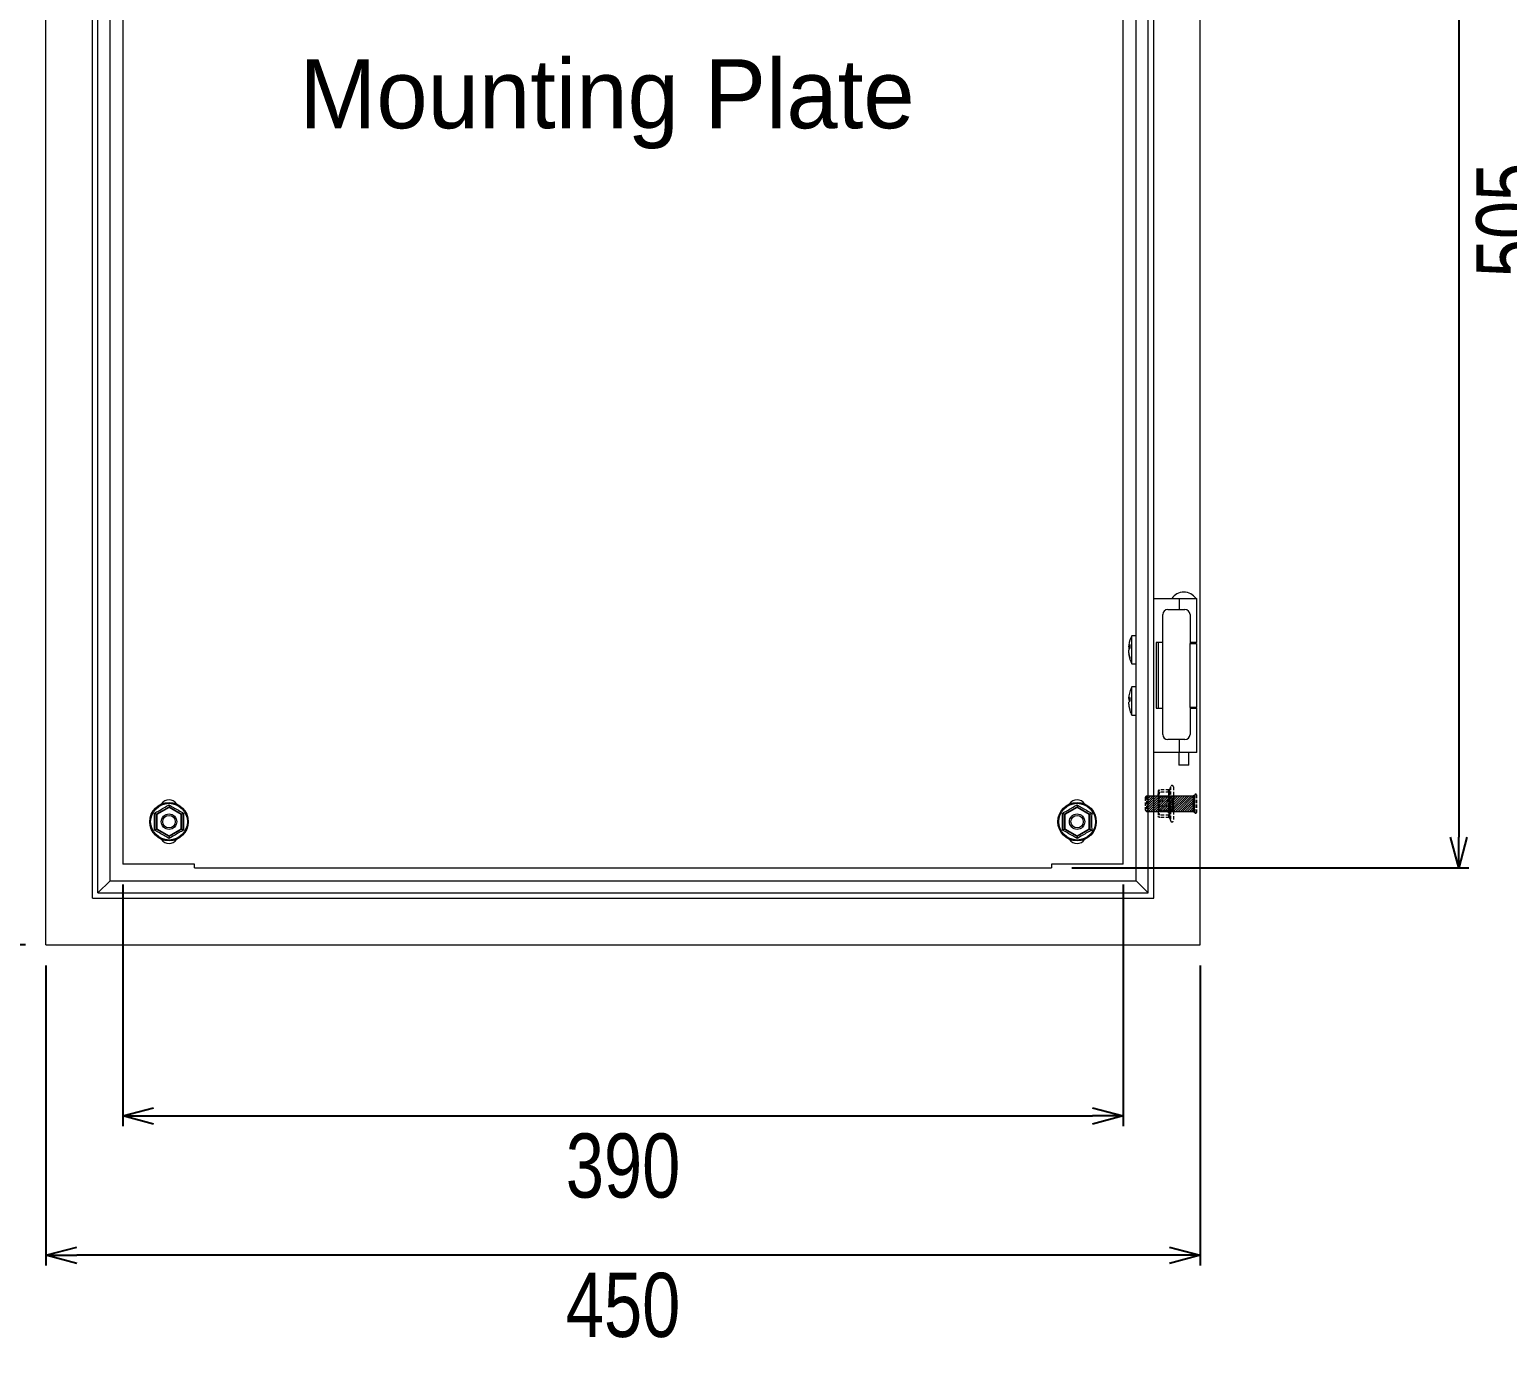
# Model space of a CAD drawing. Header units: millimetres. Extents: x 2216 to 5301, y 1125 to 3316.
# Drawn here: x 3744 to 4320, y 2257 to 2771 of the extents above; entities that cross this region are included whole.
import ezdxf

# ---------------------------------------------------------------- set-up
doc = ezdxf.new("R2010")
doc.units = ezdxf.units.MM
doc.linetypes.add('HIDDEN', pattern=[1.905, 1.27, -0.635])
for name, color, linetype in [('AMLAYER_BENDLINE_BACK', 1, 'HIDDEN'), ('BUSBAR', 3, 'Continuous'), ('GR1-1', 3, 'Continuous')]:
    doc.layers.add(name, color=color, linetype=linetype)
doc.styles.add('ISOCP', font='angsau.ttf', dxfattribs={"height": 40})
doc.styles.add('TAMCO', font='cordia.shx', dxfattribs={"width": 0.8, "height": 25})
doc.dimstyles.new('TAMCO', dxfattribs={"dimtxt": 25, "dimasz": 12, "dimexe": 4, "dimexo": 8, "dimgap": 7, "dimtad": 2, "dimdec": 1, "dimdsep": 46, "dimtxsty": 'TAMCO', "dimblk": 'OPEN30', "dimcen": 2.5, "dimclrd": 4, "dimclre": 4, "dimclrt": 3, "dimadec": 0, "dimazin": 0, "dimtfac": 1, "dimtdec": 1, "dimtmove": 0, "dimatfit": 3, "dimldrblk": 'OPEN30', "dimfxl": 0, "dimarcsym": 0})

# ---------------------------------------------------------------- blocks, each defined once
blk = doc.blocks.new('_Open30')
at = {"color": 0, "linetype": 'ByBlock', "lineweight": -2}
for p, q in [((-1, 0.268), (0, 0)), ((0, 0), (-1, -0.268)), ((0, 0), (-1, 0))]:
    blk.add_line(p, q, dxfattribs=at)
blk = doc.blocks.new('*D39')
at = {"color": 4, "linetype": 'ByBlock', "lineweight": -2}
for p, q in [((3780.31, 2437.74), (3780.31, 2343.53)), ((4170.31, 2437.74), (4170.31, 2343.53)), ((3792.31, 2347.53), (4158.31, 2347.53))]:
    blk.add_line(p, q, dxfattribs=at)
at = {"layer": 'DEFPOINTS', "color": 0, "linetype": 'ByBlock'}
for p in [(3780.31, 2445.74), (4170.31, 2445.74), (4170.31, 2347.53)]:
    blk.add_point(p, dxfattribs=at)
at = {"color": 4, "linetype": 'ByBlock', "lineweight": -2, "xscale": 12, "yscale": 12, "zscale": 12, "rotation": 180}
blk.add_blockref('_Open30', (3780.31, 2347.53), dxfattribs=at)
at = {"color": 4, "linetype": 'ByBlock', "lineweight": -2, "xscale": 12, "yscale": 12, "zscale": 12}
blk.add_blockref('_Open30', (4170.31, 2347.53), dxfattribs=at)
at = {"color": 3, "linetype": 'ByBlock', "lineweight": 9, "insert": (3975.31, 2328.03), "char_height": 25, "attachment_point": 5, "style": 'TAMCO'}
blk.add_mtext('390', dxfattribs=at)
blk = doc.blocks.new('*D40')
at = {"color": 4, "linetype": 'ByBlock', "lineweight": -2}
for p, q in [((4150.31, 2949.24), (4305.09, 2949.24)), ((4301.09, 2937.24), (4301.09, 2456.24)), ((4150.31, 2444.24), (4305.09, 2444.24))]:
    blk.add_line(p, q, dxfattribs=at)
at = {"layer": 'DEFPOINTS', "color": 0, "linetype": 'ByBlock'}
for p in [(4142.31, 2949.24), (4142.31, 2444.24), (4301.09, 2444.24)]:
    blk.add_point(p, dxfattribs=at)
at = {"color": 4, "linetype": 'ByBlock', "lineweight": -2, "xscale": 12, "yscale": 12, "zscale": 12}
for p, rotation in [((4301.09, 2949.24), 90), ((4301.09, 2444.24), 270)]:
    blk.add_blockref('_Open30', p, dxfattribs=dict(at, rotation=rotation))
at = {"color": 3, "linetype": 'ByBlock', "lineweight": 9, "insert": (4320.59, 2696.74), "char_height": 25, "attachment_point": 5, "rotation": 90, "style": 'TAMCO'}
blk.add_mtext('505', dxfattribs=at)
blk = doc.blocks.new('*D44')
at = {"layer": 'BUSBAR', "color": 4, "lineweight": -2}
for p, q in [((3750.31, 2406.24), (3750.31, 2289.21)), ((4200.31, 2406.24), (4200.31, 2289.21)), ((4188.31, 2293.21), (3762.31, 2293.21))]:
    blk.add_line(p, q, dxfattribs=at)
at = {"layer": 'DEFPOINTS', "color": 0}
for p in [(3750.31, 2414.24), (4200.31, 2414.24), (3750.31, 2293.21)]:
    blk.add_point(p, dxfattribs=at)
at = {"layer": 'BUSBAR', "color": 4, "lineweight": -2, "xscale": 12, "yscale": 12, "zscale": 12, "rotation": 180}
blk.add_blockref('_Open30', (3750.31, 2293.21), dxfattribs=at)
at = {"layer": 'BUSBAR', "color": 4, "lineweight": -2, "xscale": 12, "yscale": 12, "zscale": 12}
blk.add_blockref('_Open30', (4200.31, 2293.21), dxfattribs=at)
at = {"layer": 'BUSBAR', "color": 3, "lineweight": 9, "insert": (3975.31, 2273.71), "char_height": 25, "attachment_point": 5, "style": 'TAMCO'}
blk.add_mtext('450', dxfattribs=at)
blk = doc.blocks.new('*D45')
at = {"layer": 'BUSBAR', "color": 4, "lineweight": -2}
for p, q in [((3742.31, 3014.24), (3641.28, 3014.24)), ((3645.28, 2426.24), (3645.28, 3002.24)), ((3742.31, 2414.24), (3641.28, 2414.24))]:
    blk.add_line(p, q, dxfattribs=at)
at = {"layer": 'DEFPOINTS', "color": 0}
for p in [(3645.28, 3014.24), (3750.31, 3014.24), (3750.31, 2414.24)]:
    blk.add_point(p, dxfattribs=at)
at = {"layer": 'BUSBAR', "color": 4, "lineweight": -2, "xscale": 12, "yscale": 12, "zscale": 12}
for p, rotation in [((3645.28, 3014.24), 90), ((3645.28, 2414.24), 270)]:
    blk.add_blockref('_Open30', p, dxfattribs=dict(at, rotation=rotation))
at = {"layer": 'BUSBAR', "color": 3, "lineweight": 9, "insert": (3625.78, 2714.24), "char_height": 25, "attachment_point": 5, "rotation": 90, "style": 'TAMCO'}
blk.add_mtext('600', dxfattribs=at)

msp = doc.modelspace()

# ---------------------------------------------------------------- hatches: boundary and pattern name
at = {"layer": 'AMLAYER_BENDLINE_BACK', "lineweight": 9}
h = msp.add_hatch(dxfattribs=at)
h.set_pattern_fill('ANSI31', color=1, scale=5, style=0)
h.set_pattern_definition([(45, (34971.27224, 8299.9836), (-0.441941738, 0.441941738), [])])
edge = h.paths.add_edge_path()
edge.add_line((4197.62, 2470.89), (4197.62, 2471.52))
edge.add_line((4197.62, 2471.52), (4197.62, 2471.8))
edge.add_line((4197.62, 2471.8), (4197.62, 2472.14))
edge.add_line((4197.62, 2472.14), (4197.62, 2472.24))
edge.add_spline(control_points=[(4197.62, 2472.24), (4179.41, 2472.24)], knot_values=[0, 0, 1, 1], degree=1, periodic=0)
edge.add_line((4179.41, 2472.24), (4179.41, 2466.24))
edge.add_spline(control_points=[(4179.41, 2466.24), (4197.62, 2466.24)], knot_values=[0, 0, 1, 1], degree=1, periodic=0)
edge.add_line((4197.62, 2466.24), (4197.62, 2466.31))
edge.add_line((4197.62, 2466.31), (4197.62, 2466.77))
edge.add_line((4197.62, 2466.77), (4197.62, 2467.06))
edge.add_line((4197.62, 2467.06), (4197.62, 2467.18))
edge.add_line((4197.62, 2467.18), (4197.62, 2467.52))
edge.add_line((4197.62, 2467.52), (4197.62, 2468.24))
edge.add_line((4197.62, 2468.24), (4197.62, 2468.39))
edge.add_line((4197.62, 2468.39), (4197.62, 2468.5))
edge.add_line((4197.62, 2468.5), (4197.62, 2468.54))
edge.add_line((4197.62, 2468.54), (4197.62, 2469.2))
edge.add_line((4197.62, 2469.2), (4197.62, 2469.98))
edge.add_line((4197.62, 2469.98), (4197.62, 2470.09))
edge.add_line((4197.62, 2470.09), (4197.62, 2470.67))
edge.add_line((4197.62, 2470.67), (4197.62, 2470.89))

# ---------------------------------------------------------------- linework, layer by layer
at = {"color": 7, "linetype": 'Continuous', "lineweight": 9}
for p, q in [((3750.31, 2414.24), (3750.31, 3014.24)), ((4200.31, 2414.24), (4200.31, 3014.24)), ((3768.44, 2432.37), (3768.44, 2961.12)), ((3770.56, 2434.49), (3770.56, 2958.99)), ((4180.07, 2434.49), (4180.07, 2958.99)), ((4182.19, 2432.37), (4182.19, 2961.12)), ((3775.31, 2439.24), (3775.31, 2954.24)), ((4175.31, 2439.24), (4175.31, 2954.24)), ((3780.31, 2947.74), (3780.31, 2445.74)), ((4170.31, 2445.74), (4170.31, 2947.74)), ((4182.19, 2549.24), (4192.22, 2549.24)), ((4192.22, 2549.24), (4198.93, 2549.24)), ((4192.22, 2544.94), (4192.22, 2549.24)), ((4185.73, 2496.24), (4185.73, 2542.94)), ((4187.73, 2544.94), (4194.33, 2544.94)), ((4196.33, 2542.94), (4196.33, 2531.74)), ((4172.42, 2530.44), (4172.42, 2530.82)), ((4172.44, 2530.44), (4172.42, 2530.27)), ((4172.42, 2530.27), (4172.42, 2529.36)), ((4173.69, 2523.74), (4173.69, 2534.74)), ((4185.73, 2532.04), (4183.2, 2532.04)), ((4183.2, 2532.04), (4183.2, 2506.44)), ((4183.89, 2532.04), (4183.89, 2506.44)), ((4198.93, 2532.04), (4196.33, 2532.04)), ((4196.33, 2531.74), (4198.83, 2531.74)), ((4196.33, 2506.74), (4196.33, 2531.74)), ((4198.83, 2531.74), (4198.83, 2506.74)), ((4172.42, 2528.21), (4172.42, 2529.12)), ((4172.42, 2528.05), (4172.42, 2527.67)), ((4173.69, 2503.74), (4173.69, 2514.74)), ((4172.42, 2510.19), (4172.42, 2510.76)), ((4172.42, 2510.21), (4172.42, 2509.69)), ((4172.42, 2507.98), (4172.42, 2508.79)), ((4172.42, 2507.98), (4172.42, 2507.73)), ((4183.2, 2506.44), (4185.73, 2506.44)), ((4198.83, 2506.74), (4196.33, 2506.74)), ((4196.33, 2506.74), (4196.33, 2496.24)), ((4196.33, 2506.44), (4198.93, 2506.44)), ((4192.22, 2489.24), (4182.19, 2489.24)), ((4194.33, 2494.24), (4187.73, 2494.24)), ((4192.22, 2489.24), (4192.22, 2494.24)), ((4198.93, 2489.24), (4192.22, 2489.24)), ((4193.93, 2484.24), (4191.93, 2484.24)), ((4195.93, 2484.24), (4193.93, 2484.24)), ((3793.31, 2465.13), (3798.31, 2468.02)), ((3798.31, 2467.73), (3793.56, 2464.98)), ((3798.31, 2467.73), (3798.31, 2468.02)), ((3798.31, 2468.02), (3803.31, 2465.13)), ((3803.06, 2464.98), (3798.31, 2467.73)), ((4147.31, 2465.13), (4152.31, 2468.02)), ((4152.31, 2467.73), (4147.56, 2464.98)), ((4152.31, 2467.73), (4152.31, 2468.02)), ((4152.31, 2468.02), (4157.31, 2465.13)), ((4157.06, 2464.98), (4152.31, 2467.73)), ((3793.31, 2459.36), (3793.31, 2465.13)), ((3793.56, 2464.98), (3793.31, 2465.13)), ((3793.56, 2464.98), (3793.56, 2459.5)), ((3803.31, 2465.13), (3803.06, 2464.98)), ((3803.06, 2459.5), (3803.06, 2464.98)), ((3803.31, 2465.13), (3803.31, 2459.36)), ((4147.56, 2464.98), (4147.31, 2465.13)), ((4147.31, 2459.36), (4147.31, 2465.13)), ((4147.56, 2464.98), (4147.56, 2459.5)), ((4157.31, 2465.13), (4157.06, 2464.98)), ((4157.06, 2459.5), (4157.06, 2464.98)), ((4157.31, 2465.13), (4157.31, 2459.36)), ((3793.56, 2459.5), (3793.31, 2459.36)), ((3798.31, 2456.47), (3793.31, 2459.36)), ((3793.56, 2459.5), (3798.31, 2456.76)), ((3798.31, 2456.76), (3803.06, 2459.5)), ((3803.31, 2459.36), (3798.31, 2456.47)), ((3798.31, 2456.47), (3798.31, 2456.76)), ((3803.31, 2459.36), (3803.06, 2459.5)), ((4147.56, 2459.5), (4147.31, 2459.36)), ((4152.31, 2456.47), (4147.31, 2459.36)), ((4147.56, 2459.5), (4152.31, 2456.76)), ((4152.31, 2456.76), (4157.06, 2459.5)), ((4157.31, 2459.36), (4152.31, 2456.47)), ((4152.31, 2456.47), (4152.31, 2456.76)), ((4157.31, 2459.36), (4157.06, 2459.5)), ((3808.31, 2445.74), (3780.31, 2445.74)), ((3808.31, 2444.24), (3808.31, 2445.74)), ((3808.31, 2444.24), (4142.31, 2444.24)), ((4142.31, 2445.74), (4142.31, 2444.24)), ((4170.31, 2445.74), (4142.31, 2445.74)), ((3770.56, 2434.49), (3775.31, 2439.24)), ((3775.31, 2439.24), (4175.31, 2439.24)), ((4175.31, 2439.24), (4180.07, 2434.49)), ((3768.44, 2432.37), (4182.19, 2432.37)), ((3770.56, 2434.49), (4180.07, 2434.49)), ((3750.31, 2414.24), (4200.31, 2414.24))]:
    msp.add_line(p, q, dxfattribs=at)
at = {"color": 1, "linetype": 'HIDDEN', "lineweight": 9}
for p, q in [((4178.82, 2471.65), (4178.82, 2466.83)), ((4179.41, 2472.24), (4179.41, 2466.24)), ((4197.62, 2472.26), (4197.62, 2472.11)), ((4197.99, 2472.24), (4197.62, 2472.24)), ((4197.99, 2472.23), (4197.62, 2472.23)), ((4197.99, 2472.19), (4197.62, 2472.19)), ((4197.99, 2472.16), (4197.62, 2472.16)), ((4197.62, 2472.11), (4197.62, 2472.14)), ((4197.62, 2472.14), (4197.62, 2471.8)), ((4197.99, 2472.12), (4197.62, 2472.12)), ((4197.99, 2472.07), (4197.62, 2472.07)), ((4197.99, 2471.95), (4197.62, 2471.95)), ((4197.99, 2471.88), (4197.62, 2471.88)), ((4197.99, 2471.8), (4197.62, 2471.8)), ((4197.62, 2471.52), (4197.62, 2471.8)), ((4197.99, 2471.71), (4197.62, 2471.71)), ((4198.22, 2472.31), (4197.99, 2472.31)), ((4198.22, 2472.26), (4197.99, 2472.26)), ((4197.99, 2472.26), (4197.99, 2472.11)), ((4198.22, 2472.24), (4197.99, 2472.24)), ((4198.22, 2472.2), (4197.99, 2472.2)), ((4198.22, 2472.18), (4197.99, 2472.18)), ((4198.22, 2472.18), (4197.99, 2472.18)), ((4198.22, 2472.14), (4197.99, 2472.14)), ((4197.99, 2472.14), (4197.99, 2471.52)), ((4197.99, 2472.14), (4197.99, 2472.11)), ((4198.22, 2472.11), (4197.99, 2472.11)), ((4198.22, 2472.08), (4197.99, 2472.08)), ((4198.22, 2471.98), (4197.99, 2471.98)), ((4198.22, 2471.78), (4197.99, 2471.78)), ((4198.22, 2471.72), (4197.99, 2471.72)), ((4198.22, 2472.69), (4198.22, 2465.79)), ((4198.81, 2472.69), (4198.81, 2465.79)), ((4197.99, 2471.53), (4197.62, 2471.53)), ((4197.62, 2471.52), (4197.62, 2470.89)), ((4197.99, 2471.42), (4197.62, 2471.42)), ((4197.99, 2471.31), (4197.62, 2471.31)), ((4197.99, 2471.18), (4197.62, 2471.18)), ((4197.99, 2470.95), (4197.62, 2470.95)), ((4197.62, 2470.89), (4197.62, 2470.67)), ((4197.99, 2470.81), (4197.62, 2470.81)), ((4197.99, 2470.67), (4197.62, 2470.67)), ((4197.62, 2470.09), (4197.62, 2470.67)), ((4197.99, 2470.52), (4197.62, 2470.52)), ((4197.99, 2470.25), (4197.62, 2470.25)), ((4197.62, 2470.09), (4197.62, 2469.98)), ((4197.99, 2470.09), (4197.62, 2470.09)), ((4197.62, 2469.98), (4197.62, 2469.2)), ((4197.99, 2469.94), (4197.62, 2469.94)), ((4197.99, 2469.78), (4197.62, 2469.78)), ((4197.99, 2469.49), (4197.62, 2469.49)), ((4197.99, 2469.32), (4197.62, 2469.32)), ((4197.62, 2468.54), (4197.62, 2469.2)), ((4197.62, 2469.2), (4197.62, 2469.16)), ((4197.99, 2469.16), (4197.62, 2469.16)), ((4197.99, 2468.99), (4197.62, 2468.99)), ((4197.99, 2468.71), (4197.62, 2468.71)), ((4197.99, 2468.54), (4197.62, 2468.54)), ((4197.62, 2468.54), (4197.62, 2468.5)), ((4197.62, 2468.5), (4197.62, 2468.39)), ((4197.99, 2468.39), (4197.62, 2468.39)), ((4197.62, 2468.39), (4197.62, 2468.24)), ((4197.62, 2468.24), (4197.62, 2467.52)), ((4197.99, 2468.23), (4197.62, 2468.23)), ((4197.99, 2467.96), (4197.62, 2467.96)), ((4197.99, 2467.81), (4197.62, 2467.81)), ((4197.99, 2467.67), (4197.62, 2467.67)), ((4197.99, 2467.53), (4197.62, 2467.53)), ((4197.62, 2467.18), (4197.62, 2467.52)), ((4197.99, 2467.3), (4197.62, 2467.3)), ((4197.99, 2467.18), (4197.62, 2467.18)), ((4197.62, 2467.18), (4197.62, 2467.06)), ((4197.99, 2467.06), (4197.62, 2467.06)), ((4197.62, 2467.06), (4197.62, 2466.77)), ((4197.99, 2466.95), (4197.62, 2466.95)), ((4197.99, 2466.78), (4197.62, 2466.78)), ((4197.62, 2466.77), (4197.62, 2466.31)), ((4197.99, 2466.68), (4197.62, 2466.68)), ((4197.99, 2466.6), (4197.62, 2466.6)), ((4197.99, 2466.53), (4197.62, 2466.53)), ((4197.99, 2466.42), (4197.62, 2466.42)), ((4197.99, 2466.37), (4197.62, 2466.37)), ((4197.99, 2466.32), (4197.62, 2466.32)), ((4197.62, 2466.31), (4197.62, 2466.18)), ((4197.99, 2466.29), (4197.62, 2466.29)), ((4197.99, 2466.25), (4197.62, 2466.25)), ((4197.99, 2466.24), (4197.62, 2466.24)), ((4198.22, 2471.52), (4197.99, 2471.52)), ((4197.99, 2471.31), (4197.99, 2471.52)), ((4198.22, 2471.46), (4197.99, 2471.46)), ((4197.99, 2470.89), (4197.99, 2471.31)), ((4198.22, 2471.2), (4197.99, 2471.2)), ((4198.22, 2470.96), (4197.99, 2470.96)), ((4198.22, 2470.89), (4197.99, 2470.89)), ((4197.99, 2470.89), (4197.99, 2469.98)), ((4198.22, 2470.64), (4197.99, 2470.64)), ((4198.22, 2470.33), (4197.99, 2470.33)), ((4198.22, 2470.25), (4197.99, 2470.25)), ((4197.99, 2469.32), (4197.99, 2469.98)), ((4198.22, 2469.98), (4197.99, 2469.98)), ((4197.99, 2469.94), (4197.99, 2469.98)), ((4198.22, 2469.89), (4197.99, 2469.89)), ((4198.22, 2469.57), (4197.99, 2469.57)), ((4197.99, 2469.28), (4197.99, 2469.32)), ((4197.99, 2469.28), (4197.99, 2469.2)), ((4198.22, 2469.28), (4197.99, 2469.28)), ((4198.22, 2469.2), (4197.99, 2469.2)), ((4197.99, 2469.2), (4197.99, 2468.24)), ((4198.22, 2468.92), (4197.99, 2468.92)), ((4198.22, 2468.59), (4197.99, 2468.59)), ((4198.22, 2468.5), (4197.99, 2468.5)), ((4197.99, 2467.81), (4197.99, 2468.24)), ((4198.22, 2468.24), (4197.99, 2468.24)), ((4198.22, 2468.15), (4197.99, 2468.15)), ((4198.22, 2467.85), (4197.99, 2467.85)), ((4197.99, 2467.67), (4197.99, 2467.81)), ((4197.99, 2467.52), (4197.99, 2467.67)), ((4198.22, 2467.59), (4197.99, 2467.59)), ((4197.99, 2467.52), (4197.99, 2466.77)), ((4198.22, 2467.52), (4197.99, 2467.52)), ((4198.22, 2467.28), (4197.99, 2467.28)), ((4198.22, 2467.03), (4197.99, 2467.03)), ((4198.22, 2466.96), (4197.99, 2466.96)), ((4197.99, 2466.68), (4197.99, 2466.77)), ((4198.22, 2466.77), (4197.99, 2466.77)), ((4198.22, 2466.7), (4197.99, 2466.7)), ((4197.99, 2466.6), (4197.99, 2466.68)), ((4197.99, 2466.31), (4197.99, 2466.6)), ((4198.22, 2466.5), (4197.99, 2466.5)), ((4198.22, 2466.35), (4197.99, 2466.35)), ((4197.99, 2466.31), (4197.99, 2465.96)), ((4198.22, 2466.31), (4197.99, 2466.31)), ((4198.22, 2466.18), (4197.99, 2466.18)), ((4198.22, 2466.06), (4197.99, 2466.06)), ((4198.22, 2466.03), (4197.99, 2466.03)), ((4198.22, 2465.96), (4197.99, 2465.96)), ((4198.22, 2465.94), (4198.03, 2465.94)), ((4198.22, 2465.89), (4198.11, 2465.89)), ((4198.22, 2465.87), (4198.13, 2465.87))]:
    msp.add_line(p, q, dxfattribs=at)
at = {"color": 7, "linetype": 'Continuous', "lineweight": 9, "flags": 128}
msp.add_lwpolyline([(4172.42, 2529.36), (4172.46, 2529.25), (4172.46, 2529.24)], dxfattribs=at)
at = {"color": 7, "linetype": 'Continuous', "lineweight": 9}
for centre, radius in [((3798.31, 2462.24), 7.5), ((3798.31, 2462.24), 7.16), ((4152.31, 2462.24), 7.5), ((4152.31, 2462.24), 7.16), ((3798.31, 2462.24), 3), ((3798.31, 2462.24), 2.41), ((4152.31, 2462.24), 3), ((4152.31, 2462.24), 2.41)]:
    msp.add_circle(centre, radius, dxfattribs=at)
for centre, radius, start, end in [((4193.93, 2545.98), 5.76, 34.48292, 145.51708), ((4187.73, 2542.94), 2, 90, 180), ((4194.33, 2542.94), 2, 0, 90), ((4174.75, 2529.65), 2.46, 138.6057, 161.30191), ((4174.75, 2528.33), 2.46, 138.60584, 161.30188), ((4184.01, 2529.24), 11.7, 151.96016, 170.85574), ((4183.93, 2530.62), 11.04, 176.59343, 183.40657), ((4182.43, 2529.53), 10.1, 187.51088, 199.37006), ((4182.43, 2528.99), 10.1, 187.51088, 199.37006), ((4184.01, 2529.24), 11.7, 189.14426, 208.03984), ((4174.78, 2525.91), 1.89, 171.76514, 188.23486), ((4183.67, 2509.36), 11.33, 161.74216, 172.95439), ((4184.01, 2509.24), 11.7, 151.96016, 161.74385), ((4173.52, 2509.33), 1.39, 116.00352, 141.86795), ((4173.52, 2510.55), 1.39, 218.13205, 243.99648), ((4173.52, 2507.93), 1.39, 116.00352, 141.86795), ((4183.67, 2509.37), 11.33, 187.04564, 198.25781), ((4183.67, 2509.12), 11.33, 187.04566, 198.25778), ((4185.4, 2509.89), 12.52, 176.80011, 183.19989), ((4173.31, 2505.69), 0.421, 162.47347, 197.52653), ((4184.01, 2509.24), 11.7, 198.25615, 208.03984), ((4187.73, 2496.24), 2, 180, 270), ((4194.33, 2496.24), 2, 270, 0), ((3798.31, 2467.24), 3.5, 32.87835, 147.12165), ((4152.31, 2467.24), 3.5, 32.87835, 147.12165), ((3798.31, 2457.24), 3.5, 212.87835, 327.12165), ((4152.31, 2457.24), 3.5, 212.87835, 327.12165)]:
    msp.add_arc(centre, radius, start, end, dxfattribs=at)
at = {"color": 1, "linetype": 'HIDDEN', "lineweight": 9}
for centre, start, end in [((4198.52, 2472.69), 0, 180), ((4198.52, 2465.79), 180, 0)]:
    msp.add_arc(centre, 0.297, start, end, dxfattribs=at)
at = {"color": 7, "linetype": 'Continuous', "lineweight": 9}
for points in [[(4198.93, 2532.04), (4198.93, 2549.24)], [(4172.42, 2530.44), (4172.9, 2530.42)], [(4175.31, 2534.74), (4173.69, 2534.74)], [(4173.69, 2523.74), (4175.31, 2523.74)], [(4175.31, 2514.74), (4173.69, 2514.74)], [(4172.42, 2510.19), (4172.9, 2510.19)], [(4172.9, 2509.7), (4172.42, 2509.69)], [(4198.93, 2489.24), (4198.93, 2506.44)], [(4173.69, 2503.74), (4175.31, 2503.74)], [(4191.93, 2489.24), (4191.93, 2484.24)], [(4195.93, 2484.24), (4195.93, 2489.24)]]:
    msp.add_open_spline(points, degree=1, dxfattribs=at)
for points, knots in [([(4172.42, 2530.27), (4172.58, 2530.26), (4172.78, 2530.25), (4172.98, 2530.23), (4173.01, 2530.23)], [0, 0, 0, 0, 0.840042, 1, 1, 1, 1]), ([(3792.61, 2465.53), (3793.19, 2465.85), (3794.42, 2466.53), (3796.35, 2467.64), (3797.65, 2468.43), (3798.31, 2468.83)], [0, 0, 0, 0, 0.302131, 0.647328, 1, 1, 1, 1]), ([(3798.31, 2468.83), (3798.31, 2468.83), (3798.31, 2468.71), (3798.31, 2468.49), (3798.31, 2468.23), (3798.31, 2468.05), (3798.31, 2468.03), (3798.31, 2468.02)], [0, 0, 0, 0, 0.004705, 0.271149, 0.530772, 0.764909, 1, 1, 1, 1]), ([(3798.31, 2468.83), (3798.88, 2468.49), (3800.08, 2467.75), (3802.01, 2466.64), (3803.34, 2465.91), (3804.02, 2465.53)], [0, 0, 0, 0, 0.302131, 0.647328, 1, 1, 1, 1]), ([(4146.61, 2465.53), (4147.19, 2465.85), (4148.42, 2466.53), (4150.35, 2467.64), (4151.65, 2468.43), (4152.31, 2468.83)], [0, 0, 0, 0, 0.302132, 0.647329, 1, 1, 1, 1]), ([(4152.31, 2468.83), (4152.31, 2468.83), (4152.31, 2468.71), (4152.31, 2468.49), (4152.31, 2468.23), (4152.31, 2468.05), (4152.31, 2468.03), (4152.31, 2468.02)], [0, 0, 0, 0, 0.004705, 0.271149, 0.530772, 0.764909, 1, 1, 1, 1]), ([(4152.31, 2468.83), (4152.88, 2468.49), (4154.08, 2467.75), (4156.01, 2466.64), (4157.34, 2465.91), (4158.02, 2465.53)], [0, 0, 0, 0, 0.302131, 0.647328, 1, 1, 1, 1]), ([(3792.61, 2465.53), (3792.61, 2465.53), (3792.71, 2465.47), (3792.91, 2465.36), (3793.13, 2465.23), (3793.28, 2465.15), (3793.3, 2465.13), (3793.31, 2465.13)], [0, 0, 0, 0, 0.004709, 0.27115, 0.530773, 0.764909, 1, 1, 1, 1]), ([(3792.61, 2458.95), (3792.62, 2459.61), (3792.65, 2461.02), (3792.66, 2463.24), (3792.63, 2464.77), (3792.61, 2465.53)], [0, 0, 0, 0, 0.302131, 0.647329, 1, 1, 1, 1]), ([(3803.31, 2465.13), (3803.32, 2465.13), (3803.34, 2465.15), (3803.5, 2465.23), (3803.72, 2465.36), (3803.91, 2465.47), (3804.02, 2465.53), (3804.02, 2465.53)], [0, 0, 0, 0, 0.235091, 0.469227, 0.72885, 0.995291, 1, 1, 1, 1]), ([(3804.02, 2465.53), (3804, 2464.88), (3803.97, 2463.46), (3803.97, 2461.24), (3804, 2459.72), (3804.02, 2458.95)], [0, 0, 0, 0, 0.302131, 0.647329, 1, 1, 1, 1]), ([(4146.61, 2465.53), (4146.61, 2465.53), (4146.71, 2465.47), (4146.91, 2465.36), (4147.13, 2465.23), (4147.28, 2465.15), (4147.3, 2465.13), (4147.31, 2465.13)], [0, 0, 0, 0, 0.004705, 0.27115, 0.530774, 0.764909, 1, 1, 1, 1]), ([(4146.61, 2458.95), (4146.62, 2459.61), (4146.65, 2461.02), (4146.66, 2463.24), (4146.63, 2464.77), (4146.61, 2465.53)], [0, 0, 0, 0, 0.302131, 0.647329, 1, 1, 1, 1]), ([(4157.31, 2465.13), (4157.32, 2465.13), (4157.34, 2465.15), (4157.5, 2465.23), (4157.72, 2465.36), (4157.91, 2465.47), (4158.02, 2465.53), (4158.02, 2465.53)], [0, 0, 0, 0, 0.235091, 0.469226, 0.72885, 0.995295, 1, 1, 1, 1]), ([(4158.02, 2465.53), (4158, 2464.88), (4157.97, 2463.46), (4157.97, 2461.24), (4158, 2459.72), (4158.02, 2458.95)], [0, 0, 0, 0, 0.302131, 0.647329, 1, 1, 1, 1]), ([(3792.61, 2458.95), (3792.61, 2458.95), (3792.71, 2459.01), (3792.91, 2459.12), (3793.13, 2459.25), (3793.28, 2459.34), (3793.3, 2459.35), (3793.31, 2459.36)], [0, 0, 0, 0, 0.004709, 0.27115, 0.530771, 0.764909, 1, 1, 1, 1]), ([(3798.31, 2455.66), (3797.75, 2456), (3796.54, 2456.73), (3794.62, 2457.85), (3793.28, 2458.58), (3792.61, 2458.95)], [0, 0, 0, 0, 0.302131, 0.647329, 1, 1, 1, 1]), ([(3804.02, 2458.95), (3803.44, 2458.63), (3802.2, 2457.95), (3800.27, 2456.85), (3798.97, 2456.06), (3798.31, 2455.66)], [0, 0, 0, 0, 0.302131, 0.647329, 1, 1, 1, 1]), ([(3798.31, 2456.47), (3798.31, 2456.46), (3798.31, 2456.43), (3798.31, 2456.26), (3798.31, 2456), (3798.31, 2455.78), (3798.31, 2455.66), (3798.31, 2455.66)], [0, 0, 0, 0, 0.235091, 0.469225, 0.728847, 0.99529, 1, 1, 1, 1]), ([(3803.31, 2459.36), (3803.32, 2459.35), (3803.34, 2459.34), (3803.5, 2459.25), (3803.72, 2459.12), (3803.91, 2459.01), (3804.02, 2458.95), (3804.02, 2458.95)], [0, 0, 0, 0, 0.235091, 0.469229, 0.72885, 0.995291, 1, 1, 1, 1]), ([(4146.61, 2458.95), (4146.61, 2458.95), (4146.71, 2459.01), (4146.91, 2459.12), (4147.13, 2459.25), (4147.28, 2459.34), (4147.3, 2459.35), (4147.31, 2459.36)], [0, 0, 0, 0, 0.004705, 0.27115, 0.530772, 0.764908, 1, 1, 1, 1]), ([(4152.31, 2455.66), (4151.75, 2456), (4150.54, 2456.73), (4148.62, 2457.85), (4147.28, 2458.58), (4146.61, 2458.95)], [0, 0, 0, 0, 0.302131, 0.647328, 1, 1, 1, 1]), ([(4158.02, 2458.95), (4157.44, 2458.63), (4156.2, 2457.95), (4154.27, 2456.85), (4152.97, 2456.06), (4152.31, 2455.66)], [0, 0, 0, 0, 0.30213, 0.647329, 1, 1, 1, 1]), ([(4152.31, 2456.47), (4152.31, 2456.46), (4152.31, 2456.43), (4152.31, 2456.26), (4152.31, 2456), (4152.31, 2455.78), (4152.31, 2455.66), (4152.31, 2455.66)], [0, 0, 0, 0, 0.235091, 0.469225, 0.728847, 0.99529, 1, 1, 1, 1]), ([(4157.31, 2459.36), (4157.32, 2459.35), (4157.34, 2459.34), (4157.5, 2459.25), (4157.72, 2459.12), (4157.91, 2459.01), (4158.02, 2458.95), (4158.02, 2458.95)], [0, 0, 0, 0, 0.235092, 0.469228, 0.72885, 0.995295, 1, 1, 1, 1])]:
    msp.add_open_spline(points, degree=3, knots=knots, dxfattribs=at)
at = {"color": 1, "linetype": 'HIDDEN', "lineweight": 9}
for points, degree in [([(4179.41, 2472.24), (4178.82, 2471.65)], 1), ([(4197.99, 2472.24), (4197.62, 2472.24)], 1), ([(4198.22, 2472.26), (4197.99, 2472.26)], 1), ([(4198.82, 2472.69), (4198.81, 2472.69)], 1), ([(4178.82, 2466.83), (4179.41, 2466.24)], 1), ([(4197.62, 2466.24), (4197.99, 2466.24)], 1), ([(4198.22, 2466.04), (4198.1, 2466.11), (4197.98, 2466.06), (4197.87, 2466.03)], 3), ([(4197.89, 2466.02), (4198, 2466.05), (4198.11, 2466.1), (4198.22, 2466.04)], 3), ([(4197.89, 2466.02), (4198, 2466.01), (4198.11, 2465.94), (4198.22, 2465.88)], 3), ([(4198.13, 2465.87), (4198.22, 2465.87)], 1), ([(4198.81, 2465.79), (4198.82, 2465.79)], 1)]:
    msp.add_open_spline(points, degree=degree, dxfattribs=at)
at = {"color": 1, "lineweight": 9}
for points in [[(4197.62, 2472.24), (4179.41, 2472.24)], [(4179.41, 2466.24), (4197.62, 2466.24)]]:
    msp.add_open_spline(points, degree=1, dxfattribs=at)
at = {"color": 1, "linetype": 'HIDDEN', "lineweight": 9}
for points, knots in [([(4198.22, 2472.63), (4198.14, 2472.58), (4197.94, 2472.46), (4197.74, 2472.34), (4197.62, 2472.26)], [0, 0, 0, 0, 0.374628, 1, 1, 1, 1]), ([(4197.62, 2472.24), (4197.73, 2472.31), (4197.93, 2472.43), (4198.13, 2472.55), (4198.22, 2472.6)], [0, 0, 0, 0, 0.559493, 1, 1, 1, 1]), ([(4198.22, 2472.55), (4198.14, 2472.5), (4197.94, 2472.39), (4197.74, 2472.27), (4197.62, 2472.2)], [0, 0, 0, 0, 0.374625, 1, 1, 1, 1]), ([(4197.62, 2472.18), (4197.74, 2472.25), (4197.94, 2472.38), (4198.14, 2472.5), (4198.22, 2472.55)], [0, 0, 0, 0, 0.625374, 1, 1, 1, 1]), ([(4198.22, 2472.44), (4198.13, 2472.39), (4197.93, 2472.27), (4197.73, 2472.15), (4197.62, 2472.08)], [0, 0, 0, 0, 0.440506, 1, 1, 1, 1]), ([(4197.62, 2472.11), (4197.73, 2472.17), (4197.93, 2472.28), (4198.13, 2472.39), (4198.22, 2472.44)], [0, 0, 0, 0, 0.559495, 1, 1, 1, 1]), ([(4198.22, 2472.13), (4198.14, 2472.09), (4197.94, 2472.34), (4197.74, 2472.24), (4197.62, 2472.18)], [0, 0, 0, 0, 0.374628, 1, 1, 1, 1]), ([(4197.62, 2471.98), (4197.74, 2472.04), (4197.94, 2472.13), (4198.14, 2472.22), (4198.22, 2472.26)], [0, 0, 0, 0, 0.625372, 1, 1, 1, 1]), ([(4198.22, 2472.13), (4198.13, 2472.08), (4197.93, 2472.31), (4197.73, 2472.2), (4197.62, 2472.14)], [0, 0, 0, 0, 0.440505, 1, 1, 1, 1]), ([(4198.22, 2472.03), (4198.14, 2472), (4197.94, 2471.91), (4197.74, 2471.83), (4197.62, 2471.78)], [0, 0, 0, 0, 0.374627, 1, 1, 1, 1]), ([(4197.62, 2471.72), (4197.74, 2471.78), (4197.94, 2471.88), (4198.14, 2471.98), (4198.22, 2472.02)], [0, 0, 0, 0, 0.625375, 1, 1, 1, 1]), ([(4197.62, 2471.52), (4197.74, 2471.57), (4197.94, 2471.64), (4198.14, 2471.71), (4198.22, 2471.74)], [0, 0, 0, 0, 0.625374, 1, 1, 1, 1]), ([(4198.22, 2471.73), (4198.14, 2471.69), (4197.94, 2471.6), (4197.74, 2471.51), (4197.62, 2471.46)], [0, 0, 0, 0, 0.374628, 1, 1, 1, 1]), ([(4197.73, 2472.32), (4197.81, 2472.31), (4197.98, 2472.17), (4198.14, 2472.27), (4198.22, 2472.31)], [0.1790506, 0.1790506, 0.1790506, 0.1790506, 0.6253726, 1, 1, 1, 1]), ([(4197.62, 2471.2), (4197.74, 2471.25), (4197.94, 2471.33), (4198.14, 2471.42), (4198.22, 2471.45)], [0, 0, 0, 0, 0.625372, 1, 1, 1, 1]), ([(4198.22, 2471.11), (4198.14, 2471.08), (4197.94, 2471.01), (4197.74, 2470.94), (4197.62, 2470.89)], [0, 0, 0, 0, 0.374626, 1, 1, 1, 1]), ([(4198.22, 2471.11), (4198.03, 2471.06), (4197.83, 2471.01), (4197.63, 2470.96), (4197.62, 2470.96)], [0, 0, 0, 0, 0.950163, 1, 1, 1, 1]), ([(4197.62, 2470.64), (4197.74, 2470.66), (4197.94, 2470.7), (4198.14, 2470.73), (4198.22, 2470.75)], [0, 0, 0, 0, 0.625372, 1, 1, 1, 1]), ([(4198.22, 2470.41), (4198.13, 2470.4), (4197.93, 2470.37), (4197.73, 2470.35), (4197.62, 2470.33)], [0, 0, 0, 0, 0.440506, 1, 1, 1, 1]), ([(4197.62, 2470.25), (4197.63, 2470.25), (4197.83, 2470.3), (4198.03, 2470.35), (4198.22, 2470.4)], [0, 0, 0, 0, 0.049836, 1, 1, 1, 1]), ([(4197.62, 2469.98), (4197.74, 2469.99), (4197.94, 2470), (4198.14, 2470.01), (4198.22, 2470.02)], [0, 0, 0, 0, 0.625373, 1, 1, 1, 1]), ([(4198.22, 2470), (4198.14, 2469.99), (4197.94, 2469.95), (4197.74, 2469.91), (4197.62, 2469.89)], [0, 0, 0, 0, 0.374622, 1, 1, 1, 1]), ([(4197.62, 2469.57), (4197.73, 2469.58), (4197.93, 2469.61), (4198.13, 2469.63), (4198.22, 2469.65)], [0, 0, 0, 0, 0.559496, 1, 1, 1, 1]), ([(4198.22, 2469.24), (4198.14, 2469.25), (4197.94, 2469.26), (4197.74, 2469.27), (4197.62, 2469.28)], [0, 0, 0, 0, 0.374629, 1, 1, 1, 1]), ([(4198.22, 2469.24), (4198.14, 2469.23), (4197.94, 2469.22), (4197.74, 2469.21), (4197.62, 2469.2)], [0, 0, 0, 0, 0.374629, 1, 1, 1, 1]), ([(4197.62, 2468.92), (4197.63, 2468.91), (4197.83, 2468.89), (4198.03, 2468.86), (4198.22, 2468.84)], [0, 0, 0, 0, 0.049836, 1, 1, 1, 1]), ([(4198.22, 2468.48), (4198.14, 2468.5), (4197.94, 2468.53), (4197.74, 2468.57), (4197.62, 2468.59)], [0, 0, 0, 0, 0.374627, 1, 1, 1, 1]), ([(4197.62, 2468.5), (4197.74, 2468.5), (4197.94, 2468.48), (4198.14, 2468.47), (4198.22, 2468.47)], [0, 0, 0, 0, 0.625373, 1, 1, 1, 1]), ([(4197.62, 2468.24), (4197.73, 2468.21), (4197.93, 2468.16), (4198.13, 2468.11), (4198.22, 2468.09)], [0, 0, 0, 0, 0.559496, 1, 1, 1, 1]), ([(4198.22, 2468.07), (4198.03, 2468.1), (4197.83, 2468.12), (4197.63, 2468.15), (4197.62, 2468.15)], [0, 0, 0, 0, 0.950164, 1, 1, 1, 1]), ([(4197.62, 2467.85), (4197.74, 2467.82), (4197.94, 2467.79), (4198.14, 2467.75), (4198.22, 2467.74)], [0, 0, 0, 0, 0.625375, 1, 1, 1, 1]), ([(4198.22, 2467.38), (4198.14, 2467.4), (4197.94, 2467.48), (4197.74, 2467.55), (4197.62, 2467.59)], [0, 0, 0, 0, 0.374626, 1, 1, 1, 1]), ([(4198.22, 2467.37), (4198.13, 2467.39), (4197.93, 2467.44), (4197.73, 2467.49), (4197.62, 2467.52)], [0, 0, 0, 0, 0.440506, 1, 1, 1, 1]), ([(4197.62, 2467.28), (4197.74, 2467.23), (4197.94, 2467.15), (4198.14, 2467.07), (4198.22, 2467.04)], [0, 0, 0, 0, 0.625376, 1, 1, 1, 1]), ([(4198.22, 2466.75), (4198.14, 2466.79), (4197.94, 2466.88), (4197.74, 2466.97), (4197.62, 2467.03)], [0, 0, 0, 0, 0.374626, 1, 1, 1, 1]), ([(4197.62, 2466.96), (4197.74, 2466.91), (4197.94, 2466.84), (4198.14, 2466.77), (4198.22, 2466.74)], [0, 0, 0, 0, 0.625374, 1, 1, 1, 1]), ([(4197.62, 2466.77), (4197.74, 2466.7), (4197.94, 2466.6), (4198.14, 2466.5), (4198.22, 2466.47)], [0, 0, 0, 0, 0.625373, 1, 1, 1, 1]), ([(4198.22, 2466.46), (4198.14, 2466.49), (4197.94, 2466.57), (4197.74, 2466.65), (4197.62, 2466.7)], [0, 0, 0, 0, 0.37463, 1, 1, 1, 1]), ([(4197.62, 2466.5), (4197.74, 2466.44), (4197.94, 2466.35), (4198.14, 2466.26), (4198.22, 2466.23)], [0, 0, 0, 0, 0.625374, 1, 1, 1, 1]), ([(4198.22, 2466.01), (4198.03, 2466.12), (4197.83, 2466.23), (4197.63, 2466.34), (4197.62, 2466.35)], [0, 0, 0, 0, 0.950164, 1, 1, 1, 1]), ([(4198.22, 2466.01), (4198.14, 2466.04), (4197.94, 2466.14), (4197.74, 2466.24), (4197.62, 2466.31)], [0, 0, 0, 0, 0.374625, 1, 1, 1, 1]), ([(4197.62, 2466.18), (4197.74, 2466.1), (4197.94, 2465.99), (4198.14, 2465.87), (4198.22, 2465.82)], [0, 0, 0, 0, 0.625372, 1, 1, 1, 1]), ([(4198.22, 2465.86), (4198.14, 2465.9), (4198.01, 2465.99), (4197.87, 2466.07), (4197.81, 2466.07)], [0, 0, 0, 0, 0.3746281, 0.6864114, 0.6864114, 0.6864114, 0.6864114]), ([(4197.91, 2466.01), (4197.94, 2466.02), (4198.04, 2466.05), (4198.14, 2465.98), (4198.22, 2465.94)], [0.4828472, 0.4828472, 0.4828472, 0.4828472, 0.6253746, 1, 1, 1, 1]), ([(4198.22, 2465.94), (4198.14, 2465.98), (4198.04, 2466.04), (4197.94, 2466.01), (4197.92, 2466)], [0, 0, 0, 0, 0.3746265, 0.4980991, 0.4980991, 0.4980991, 0.4980991])]:
    msp.add_open_spline(points, degree=3, knots=knots, dxfattribs=at)
at = {"layer": 'AMLAYER_BENDLINE_BACK', "color": 1, "lineweight": 9}
for p, q in [((4183.88, 2474.17), (4183.88, 2471)), ((4184.23, 2471.74), (4184.23, 2466.74)), ((4188.16, 2474.65), (4184.48, 2474.65)), ((4188.16, 2473.7), (4184.48, 2473.7)), ((4188.78, 2475.95), (4188.78, 2462.52)), ((4189.5, 2470.12), (4189.5, 2471.74)), ((4189.85, 2466.24), (4189.85, 2472.24)), ((4189.88, 2475.77), (4189.88, 2462.71)), ((4183.88, 2471), (4183.88, 2466.07)), ((4183.88, 2466.07), (4183.88, 2464.24)), ((4188.16, 2470.19), (4184.48, 2470.19)), ((4188.16, 2468.29), (4184.48, 2468.29)), ((4189.5, 2466.74), (4189.5, 2470.12)), ((4188.16, 2464.78), (4184.48, 2464.78)), ((4188.16, 2463.84), (4184.48, 2463.84))]:
    msp.add_line(p, q, dxfattribs=at)
for centre, start, end in [((4189.31, 2475.77), 0, 160), ((4189.31, 2462.71), 200, 0)]:
    msp.add_arc(centre, 0.567, start, end, dxfattribs=at)
for points, knots in [([(4184.48, 2474.65), (4184.2, 2474.51), (4183.89, 2474.35), (4183.88, 2474.19), (4183.88, 2474.17)], [0, 0, 0, 0, 0.896037, 1, 1, 1, 1]), ([(4183.88, 2472.42), (4183.96, 2473.03), (4184.06, 2473.79), (4184.41, 2474.51), (4184.48, 2474.65)], [0, 0, 0, 0, 0.801464, 1, 1, 1, 1]), ([(4183.88, 2474.17), (4183.96, 2474.04), (4184.06, 2473.88), (4184.41, 2473.73), (4184.48, 2473.7)], [0, 0, 0, 0, 0.801462, 1, 1, 1, 1]), ([(4184.48, 2473.7), (4184.38, 2473.47), (4184.04, 2472.61), (4183.94, 2471.68), (4183.88, 2471)], [0, 0, 0, 0, 0.263254, 1, 1, 1, 1]), ([(4184.48, 2470.19), (4184.2, 2470.85), (4183.89, 2471.58), (4183.88, 2472.34), (4183.88, 2472.42)], [0, 0, 0, 0, 0.896037, 1, 1, 1, 1]), ([(4188.16, 2473.7), (4188.03, 2473.86), (4187.76, 2474.17), (4188.03, 2474.49), (4188.16, 2474.65)], [0, 0, 0, 0, 0.492148, 1, 1, 1, 1]), ([(4188.16, 2474.65), (4188.03, 2473.92), (4187.76, 2472.43), (4188.03, 2470.94), (4188.16, 2470.19)], [0, 0, 0, 0, 0.492148, 1, 1, 1, 1]), ([(4188.16, 2468.29), (4188.03, 2469.18), (4187.76, 2470.98), (4188.03, 2472.79), (4188.16, 2473.7)], [0, 0, 0, 0, 0.492148, 1, 1, 1, 1]), ([(4188.16, 2474.65), (4188.2, 2474.65), (4188.28, 2474.66), (4188.39, 2474.72), (4188.48, 2474.81), (4188.52, 2474.88), (4188.54, 2474.92), (4188.54, 2474.92)], [0, 0, 0, 0, 0.236183, 0.471396, 0.73246, 0.992086, 1, 1, 1, 1]), ([(4188.54, 2473.93), (4188.54, 2473.93), (4188.52, 2473.89), (4188.48, 2473.83), (4188.39, 2473.76), (4188.28, 2473.71), (4188.2, 2473.7), (4188.16, 2473.7)], [0, 0, 0, 0, 0.007913, 0.26753, 0.528598, 0.763816, 1, 1, 1, 1]), ([(4188.54, 2474.92), (4188.49, 2474.88), (4188.29, 2474.68), (4188.14, 2474.33), (4188.41, 2474.05), (4188.54, 2473.93)], [0, 0, 0, 0, 0.118084, 0.592259, 1, 1, 1, 1]), ([(4188.54, 2470.24), (4188.49, 2470.42), (4188.29, 2471.33), (4188.14, 2472.9), (4188.41, 2474.28), (4188.54, 2474.92)], [0, 0, 0, 0, 0.118083, 0.592258, 1, 1, 1, 1]), ([(4188.54, 2473.93), (4188.49, 2473.7), (4188.29, 2472.59), (4188.14, 2470.67), (4188.41, 2469.01), (4188.54, 2468.25)], [0, 0, 0, 0, 0.118083, 0.592258, 1, 1, 1, 1]), ([(4188.26, 2474.54), (4188.26, 2474.54), (4188.25, 2474.56), (4188.27, 2474.63), (4188.41, 2474.74), (4188.43, 2474.75)], [0, 0, 0, 0, 0.006763, 0.854115, 1, 1, 1, 1]), ([(4183.88, 2471), (4183.88, 2470.86), (4183.9, 2469.97), (4184.16, 2469.06), (4184.46, 2468.32), (4184.48, 2468.29)], [0, 0, 0, 0, 0.148485, 0.965571, 1, 1, 1, 1]), ([(4184.48, 2470.19), (4184.38, 2469.96), (4184.04, 2469.09), (4183.94, 2468.17), (4183.88, 2467.49)], [0, 0, 0, 0, 0.263254, 1, 1, 1, 1]), ([(4184.48, 2468.29), (4184.2, 2467.64), (4183.89, 2466.91), (4183.88, 2466.14), (4183.88, 2466.07)], [0, 0, 0, 0, 0.896036, 1, 1, 1, 1]), ([(4183.88, 2467.49), (4183.88, 2467.35), (4183.9, 2466.46), (4184.16, 2465.55), (4184.46, 2464.81), (4184.48, 2464.78)], [0, 0, 0, 0, 0.148485, 0.965571, 1, 1, 1, 1]), ([(4183.88, 2466.07), (4183.96, 2465.45), (4184.06, 2464.69), (4184.41, 2463.98), (4184.48, 2463.84)], [0, 0, 0, 0, 0.801462, 1, 1, 1, 1]), ([(4188.16, 2470.19), (4188.03, 2469.3), (4187.76, 2467.5), (4188.03, 2465.7), (4188.16, 2464.78)], [0, 0, 0, 0, 0.492148, 1, 1, 1, 1]), ([(4188.16, 2463.84), (4188.03, 2464.57), (4187.76, 2466.05), (4188.03, 2467.54), (4188.16, 2468.29)], [0, 0, 0, 0, 0.492149, 1, 1, 1, 1]), ([(4188.16, 2470.19), (4188.2, 2470.19), (4188.28, 2470.19), (4188.39, 2470.2), (4188.48, 2470.22), (4188.52, 2470.23), (4188.54, 2470.24), (4188.54, 2470.24)], [0, 0, 0, 0, 0.236186, 0.471401, 0.732468, 0.992093, 1, 1, 1, 1]), ([(4188.54, 2468.25), (4188.54, 2468.25), (4188.52, 2468.25), (4188.48, 2468.27), (4188.39, 2468.28), (4188.28, 2468.29), (4188.2, 2468.29), (4188.16, 2468.29)], [0, 0, 0, 0, 0.007907, 0.267531, 0.528599, 0.763814, 1, 1, 1, 1]), ([(4188.54, 2464.56), (4188.49, 2464.78), (4188.29, 2465.89), (4188.14, 2467.81), (4188.41, 2469.47), (4188.54, 2470.24)], [0, 0, 0, 0, 0.118083, 0.592259, 1, 1, 1, 1]), ([(4188.54, 2468.25), (4188.49, 2468.07), (4188.29, 2467.16), (4188.14, 2465.58), (4188.41, 2464.2), (4188.54, 2463.56)], [0, 0, 0, 0, 0.118083, 0.592258, 1, 1, 1, 1]), ([(4184.48, 2463.84), (4184.2, 2463.98), (4183.89, 2464.13), (4183.88, 2464.29), (4183.88, 2464.31)], [0, 0, 0, 0, 0.896037, 1, 1, 1, 1]), ([(4188.16, 2464.78), (4188.03, 2464.63), (4187.76, 2464.31), (4188.03, 2464), (4188.16, 2463.84)], [0, 0, 0, 0, 0.492148, 1, 1, 1, 1]), ([(4188.16, 2464.78), (4188.2, 2464.78), (4188.28, 2464.77), (4188.39, 2464.72), (4188.48, 2464.65), (4188.52, 2464.59), (4188.54, 2464.56), (4188.54, 2464.56)], [0, 0, 0, 0, 0.236185, 0.471399, 0.732462, 0.992087, 1, 1, 1, 1]), ([(4188.54, 2463.56), (4188.54, 2463.56), (4188.52, 2463.6), (4188.48, 2463.68), (4188.39, 2463.76), (4188.28, 2463.82), (4188.2, 2463.83), (4188.16, 2463.84)], [0, 0, 0, 0, 0.007914, 0.267531, 0.5286, 0.763815, 1, 1, 1, 1]), ([(4188.39, 2463.75), (4188.31, 2463.89), (4188.14, 2464.17), (4188.4, 2464.43), (4188.54, 2464.56)], [0, 0, 0, 0, 0.500552, 1, 1, 1, 1])]:
    msp.add_open_spline(points, degree=3, knots=knots, dxfattribs=at)
for points in [[(4184.23, 2471.74), (4183.88, 2472.24)], [(4189.5, 2471.74), (4184.23, 2471.74)], [(4188.78, 2475.97), (4188.27, 2474.58)], [(4188.43, 2474.75), (4188.44, 2474.76)], [(4189.85, 2472.24), (4189.5, 2471.74)], [(4189.88, 2472.24), (4189.85, 2472.24)], [(4183.88, 2466.24), (4184.23, 2466.74)], [(4184.23, 2466.74), (4189.5, 2466.74)], [(4189.5, 2466.74), (4189.85, 2466.24)], [(4189.85, 2466.24), (4189.88, 2466.24)], [(4188.28, 2463.89), (4188.27, 2463.92)], [(4188.27, 2463.91), (4188.78, 2462.51)], [(4188.45, 2463.72), (4188.41, 2463.76)]]:
    msp.add_open_spline(points, degree=1, dxfattribs=at)

# ---------------------------------------------------------------- texts
at = {"layer": 'GR1-1', "color": 3, "lineweight": 9, "insert": (3849.2, 2759.4), "char_height": 26.88, "attachment_point": 1, "style": 'ISOCP'}
msp.add_mtext('Mounting Plate', dxfattribs=at)

# ---------------------------------------------------------------- dimensions: what is measured, and where the dimension line sits
at = {"color": 0, "linetype": 'ByBlock', "lineweight": 9}
dim = msp.add_linear_dim(base=(4301.09, 2444.24), p1=(4142.31, 2949.24), p2=(4142.31, 2444.24), angle=90, dimstyle='TAMCO', dxfattribs=at)
dim.commit()
dim.dimension.update_dxf_attribs({"geometry": '*D40', "text_midpoint": (4320.59, 2696.74)})
dim = msp.add_linear_dim(base=(4170.31, 2347.53), p1=(3780.31, 2445.74), p2=(4170.31, 2445.74), dimstyle='TAMCO', dxfattribs=at)
dim.commit()
dim.dimension.update_dxf_attribs({"geometry": '*D39', "text_midpoint": (3975.31, 2328.03)})
at = {"layer": 'BUSBAR', "color": 2, "lineweight": 9}
dim = msp.add_linear_dim(base=(3645.28, 3014.24), p1=(3750.31, 2414.24), p2=(3750.31, 3014.24), angle=90, dimstyle='TAMCO', override={"dimarcsym": 1}, dxfattribs=at)
dim.commit()
dim.dimension.update_dxf_attribs({"geometry": '*D45', "text_midpoint": (3625.78, 2714.24)})
dim = msp.add_linear_dim(base=(3750.31, 2293.21), p1=(4200.31, 2414.24), p2=(3750.31, 2414.24), dimstyle='TAMCO', override={"dimarcsym": 1}, dxfattribs=at)
dim.commit()
dim.dimension.update_dxf_attribs({"geometry": '*D44', "text_midpoint": (3975.31, 2273.71)})

doc.saveas('drawing.dxf')
